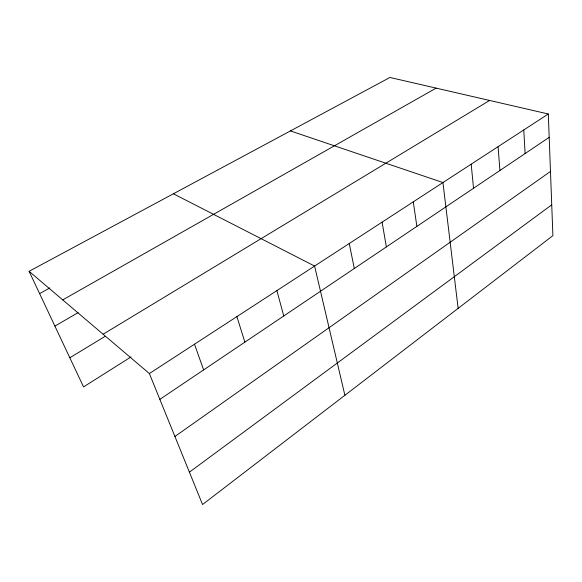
<?xml version="1.0" encoding="UTF-8"?>
<svg xmlns="http://www.w3.org/2000/svg" width="582" height="582" viewBox="0 0 582 582"><rect width="100%" height="100%" fill="white"/><g stroke="black" fill="none" stroke-linecap="round" stroke-linejoin="round"><path stroke-width="0.87" d="M189.405 472.162L551.736 204.82M174.92 436.485L550.477 171.443M159.854 399.361L549.19 137.337M149.378 373.564L548.309 113.992L552.9 235.637L202.543 504.536L149.378 373.564L29.1 271.299L389.94 77.464L548.309 113.992M131.015 356.933L83.539 386.906L29.1 271.299M69.825 357.777L104.913 336.476M103.116 334.228L489.6 100.453M54.912 326.102L78.141 312.607M62.732 299.89L436.136 88.115M39.605 293.612L49.834 287.937M290.425 130.921L442.946 182.544L458.136 308.373M173.392 193.784L314.6 266.054L344.893 395.287M194.49 344.209L203.627 369.897M236.91 316.608L244.855 342.151M276.879 290.6L283.754 315.975M349.244 243.516L354.3 268.498M382.09 222.142L386.375 246.913M413.285 201.845L416.865 226.391M471.18 164.175L473.537 188.248M498.097 146.664L499.916 170.497M523.778 129.953L525.102 153.546"/></g></svg>
